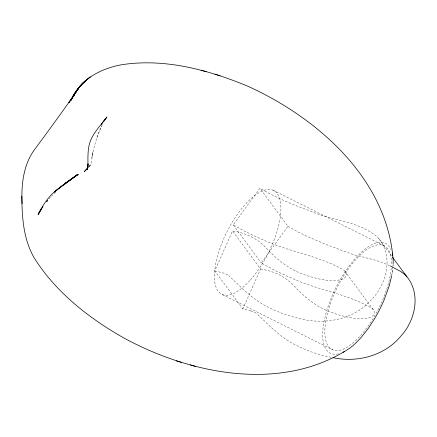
<?xml version="1.0" encoding="UTF-8"?>
<svg xmlns="http://www.w3.org/2000/svg" width="437" height="437" viewBox="0 0 437 437"><rect width="100%" height="100%" fill="white"/><g stroke="black" fill="none" stroke-linecap="round" stroke-linejoin="round"><path stroke-width="0.33" stroke-dasharray="2.19 1.64" d="M393.092 264.276L393.021 266.149A62.557 25.04 -63.4 0 0 393.125 264.472M392.95 266.816L391.814 275.13A62.557 25.04 -63.4 0 0 392.819 268.449M96.888 137.442L101.592 125.905M250.767 310.887L242.814 308.937L214.786 270.874L232.539 230.938C245.507 232.937 257.994 238.602 266.75 248.582C277.069 259.502 289.01 269.301 303.382 274.289A137.666 113.358 -36.4 0 0 311.739 277.096C321.282 279.625 331.579 282.149 341.363 279.462C346.29 278.904 348.431 272.633 343.662 270.066C318.72 255.519 289.032 251.963 262.965 239.766A351.747 289.638 -36.4 0 1 243.551 230.583L233.216 224.88L259.939 188.276A335.042 275.884 -36.4 0 0 280.357 198.906C289.917 203.342 299.749 207.16 309.647 210.781C329.979 220.106 353.429 220.494 372.319 233.227L376.197 235.958A24.27 19.987 -36.4 0 1 377.721 237.378C394.283 255.541 386.816 284.755 370.592 300.53C352.408 320.665 322.686 325.177 297.466 318.021M242.814 308.937L260.567 269.001L232.539 230.938M102.427 124.589C97.222 134.984 93.9 146.248 91.89 157.675L92.895 151.983L90.918 164.585L88.695 166.945M260.567 269.001C273.535 271 286.022 276.67 294.778 286.645C305.097 297.564 317.038 307.364 331.41 312.351A137.666 113.358 -36.4 0 0 339.767 315.159C349.31 317.688 359.607 320.212 369.391 317.524C374.318 316.967 376.459 310.696 371.69 308.134C346.749 293.582 317.06 290.026 290.987 277.828A351.747 289.638 -36.4 0 1 271.574 268.646L261.244 262.943L287.967 226.339L259.939 188.276M88.389 167.245L88.826 166.705M46.502 202.009L47.748 200.501M46.557 201.878L47.775 200.441M46.612 201.818L48.289 199.84M48.993 198.999L52.735 195.022M88.618 167.01L90.918 164.585L87.913 167.732M54.128 193.618L56.094 191.832M338.538 353.872L335.753 354.254A62.557 25.04 -63.4 0 1 327.783 351.414C323.921 347.633 322.981 341.947 322.714 336.78A62.557 25.04 -63.4 0 1 324.15 320.747L326.75 310.319L331.71 296.69A63.354 25.357 -63.4 0 1 341.171 277.943L347.513 268.171L354.265 259.578A63.354 25.357 -63.4 0 1 366.272 248.2C370.347 245.244 374.962 242.535 380.108 242.245A62.557 25.04 -63.4 0 1 388.072 245.081L391.104 249.511M214.786 270.874L222.744 272.825A27.034 22.26 -36.4 0 1 228.72 275.578M331.142 357.324L325.494 356.089A168.655 138.873 -36.4 0 1 297.887 346.159L295.581 345.006A141.151 116.226 -36.4 0 1 281.264 335.955L272.628 328.777L257.3 314.17A31.595 26.018 -36.4 0 0 256.688 313.706M389.749 265.63L380.092 261.714L373.864 259.786L353.167 254.558L325.685 244.321L308.385 236.963A335.042 275.884 -36.4 0 1 287.967 226.339M272.983 190.171L383.435 245.463M222.34 294.587L332.792 349.879M378.928 238.788L392.142 256.732M344.717 271.016L374.116 310.942M233.216 224.88L261.244 262.943M391.186 268.236A58.05 23.237 -63.4 0 1 339.074 350.398A58.05 23.237 -63.4 0 1 343.302 276.523A58.05 23.237 -63.4 0 1 391.361 265.226M250.751 310.92A27.034 22.26 -36.4 0 1 256.748 313.64M297.477 317.994A168.655 138.873 -36.4 0 1 269.858 308.096L267.559 306.943A141.151 116.226 -36.4 0 1 253.236 297.892L244.6 290.714L229.272 276.102A31.595 26.018 -36.4 0 0 228.66 275.643M250.335 280.051A58.05 23.237 -63.4 0 0 275.048 191.335A58.05 23.237 -63.4 0 0 217.61 255.749A58.05 23.237 -63.4 0 0 250.335 280.051"/><path stroke-width="0.66" d="M22.14 203.697C21.069 184.239 23.472 163.383 36.014 147.624C50.31 128.238 64.578 108.835 78.19 88.962L68.959 102.684L74.301 94.305L72.405 97.085C81.894 78.431 101.794 68.292 121.661 64.742C164.394 58.066 207.854 69.773 247.184 85.931C317.18 117.515 386.98 178.443 393.142 259.72A62.557 25.04 -63.4 0 1 393.147 263.921M88.061 164.383L87.886 167.693C88.127 157.823 87.023 147.389 91.568 138.245C95.545 130.357 101.772 124.048 106.896 116.947L104.006 121.005L105.967 118.17L105.29 119.356M88.077 163.667L87.078 169.665L87.722 168.267M391.71 275.747L389.105 286.18L384.145 299.809A63.354 25.357 -63.4 0 1 374.684 318.551L368.342 328.324L361.596 336.916A63.354 25.357 -63.4 0 1 349.584 348.294C281.652 392.819 190.51 374.34 123.442 337.746C88.427 317.836 55.324 291.829 33.818 257.267C23.374 238.728 21.932 216.91 21.85 196.093M87.373 169.015L87.804 168.087M87.231 168.988L87.608 168.414M101.439 124.092L101.28 124.321L104.257 120.454M43.006 206.575L38.057 214.365L41.275 208.81L38.429 214.206C42.52 205.532 47.873 197.377 55.231 191.127L66.036 182.803L78.305 174.292L65.2 183.398L54.166 192.127L66.036 182.803M87.455 168.223L84.248 171.665L87.804 167.89M63.463 185.135L77.77 174.51L65.2 183.398M77.032 174.685L64.447 184.245M343.061 352.277L344.646 351.474M333.054 357.674C357.624 363.01 385.221 355.549 401.319 335.578C415.696 319.742 421.312 292.408 405.749 275.441A24.27 19.987 -36.4 0 0 404.225 274.021L400.347 271.29L390.367 265.915M201.058 70.242L206.204 71.739M214.873 74.214L220.117 75.743M176.362 360.88L181.606 362.404M190.281 364.879L195.426 366.381M392.541 257.278L406.956 276.856M392.251 253.018L392.803 255.885M73.777 95.375L71.078 100.313L75.699 91.934L73.777 95.375L78.977 87.351L86.013 80.206L78.977 87.351L73.777 95.375M79.337 87.192L76.47 90.962L82.385 83.451L90.148 76.994L82.385 83.451L79.337 87.192"/></g></svg>
